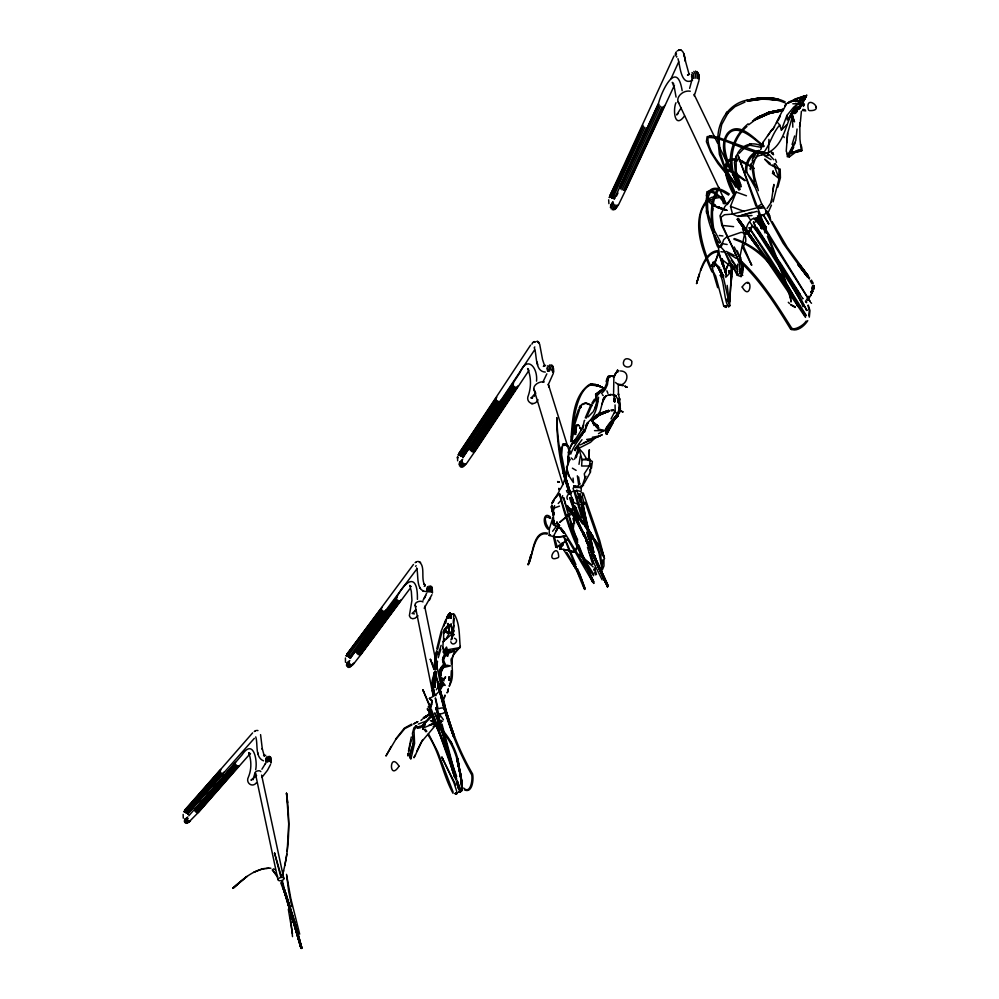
<?xml version="1.0" encoding="UTF-8"?>
<svg xmlns="http://www.w3.org/2000/svg" width="999" height="999" viewBox="0 0 999 999"><rect width="100%" height="100%" fill="white"/><g stroke="black" fill="none" stroke-linecap="round" stroke-linejoin="round"><path stroke-width="1.5" d="M812.637 286.363L812.362 289.061L812.637 285.614M745.167 180.382C717.07 157.78 725.361 175.637 734.939 194.555M551.785 506.068L551.748 507.08A8.379 2.972 76.4 0 0 552.06 509.577M554.582 505.631L553.009 511.838L554.07 524.487L552.996 523.526L552.597 518.531L549.35 528.808L549.163 535.427L555.806 537.175L566.171 536.151L555.806 537.175M592.582 562L592.657 564.048L592.682 562M768.93 139.373L768.556 152.51L761.762 154.857C769.867 146.279 771.777 133.878 779.72 125.025L777.971 122.914M551.56 506.106L551.573 507.192M444.33 654.72L442.869 647.29L443.169 641.845L444.355 638.661M580.344 455.956L578.983 464.335M697.627 78.546L697.314 74.313L695.566 71.041M719.105 254.033L726.198 272.427C722.115 264.735 719.005 256.069 718.468 247.377L722.489 243.681L727.147 244.505M797.677 304.695L797.714 306.318C786.65 277.547 764.597 248.651 734.24 238.536M787.299 153.958L787.886 154.945L790.234 153.659L793.568 147.14L790.234 153.659L787.299 153.958L787.262 156.706L789.335 156.905L798.9 149.775C802.946 154.058 802.297 146.716 800.511 144.281M813.898 286.351L813.573 289.373L813.898 285.502M451.061 618.081L450.174 612.724L448.251 614.735L447.365 618.381L448.201 616.395M417.407 599.363C417.932 575.037 407.604 576.947 396.615 597.352L356.556 651.56M573.051 530.569L573.738 524.837M592.644 564.048L592.669 563.161M692.744 78.347L692.569 75.712L691.433 74.313M433.891 672.477L434.115 687.15M435.252 674.063L435.252 687.399M574.812 431.493C574.475 434.702 574.825 419.867 579.657 426.261M448.563 616.458L448.539 617.969L450.449 617.382L450.174 612.724L449.075 616.97L450.449 617.382M574.775 432.967L574.812 431.343L574.775 434.503M608.666 199.812L608.915 203.671M183.142 814.41L183.279 818.181M576.136 457.742L576.198 454.807L574.587 459.165M643.543 126.423L611.65 197.69L614.51 198.826L613.174 198.227L615.222 192.795L644.842 127.397M435.939 680.394L436.263 671.478M608.141 586.051L607.242 586.638L607.629 585.564M613.623 393.943L614.685 401.998L614.772 398.201M718.918 140.659L718.968 138.524L720.067 151.773L723.776 163.749L729.195 174.713L739.06 190.235M723.114 200.324L723.526 197.352M574.525 523.751L572.927 518.419M607.892 393.356L606.917 390.859M607.991 585.864C607.717 587.112 606.418 586.813 608.116 586.213M717.757 138.599L719.392 154.42L725.062 169.53M292.507 936.612L290.472 916.72M449.125 677.809L448.976 679.507M434.802 672.514L434.74 687.125M570.729 441.57C572.739 422.39 571.878 396.753 589.398 384.478M571.84 441.583L572.564 429.707M269.143 761.363L268.007 756.455M431.568 591.346L430.369 585.901M566.858 469.68L566.483 476.273M607.941 586.213C606.893 586.563 608.241 585.664 607.105 586.388M434.178 673.289L432.13 680.769L432.13 688.274M576.723 456.543L577.672 449.85L577.447 453.721L578.883 448.289L590.521 442.32L594.742 438.274M589.06 457.579L589.335 449.725L588.399 460.514M345.417 658.004L345.492 662.3M431.905 683.84L431.943 682.804M698.813 78.871L698.651 74.875L697.127 71.566M719.08 189.073C710.489 201.636 711.837 218.282 714.347 232.567M718.468 247.377L720.366 246.466L724.437 251.011L737.25 275.225L741.083 276.586L742.532 273.002L742.819 265.397L740.296 258.541M813.348 286.501L813.236 287.787M449.113 679.882L449.113 677.235L449.488 679.482M453.521 630.606L454.12 618.531M727.185 285.402L729.57 305.145L731.493 269.88M809.277 110.602C827.472 111.401 804.083 92.295 808.478 109.927M449.225 679.345L449.113 677.235L449.001 679.782M595.204 570.629L595.179 567.37M619.58 410.152L619.83 404.358M815.883 106.518L815.846 107.343M457.654 456.618L457.53 458.216L457.554 456.98M440.959 675.162L441.133 671.428L443.394 667.544L450.424 665.883L446.815 665.172L444.305 666.021L440.497 671.852M187.874 813.136C190.06 815.409 183.379 810.439 183.966 811.675L184.64 811.925M461.313 791.345L462.025 783.179L457.392 757.941M451.835 662.911C450.299 655.544 457.392 651.286 460.414 646.378M606.905 432.979L606.468 434.328C603.846 426.86 611.55 421.428 615.571 416.221M797.764 305.557L797.726 306.318L797.702 305.569M788.785 118.906C792.244 113.449 798.563 105.744 804.357 104.645M270.367 761.588L269.28 756.268M553.121 514.997L553.558 508.254L551.723 505.819L553.009 511.838M797.052 129.008L795.766 140.597L787.886 154.945L789.335 156.905L789.135 154.008M462.087 789.16L461.888 783.054L456.968 758.441M792.507 116.109L787.649 133.229L786.225 151.161L787.649 154.345M462.15 789.135L461.288 777.609L457.367 758.241M712.599 210.801L712.762 208.541M457.567 457.18L457.654 460.814M434.016 669.268L434.478 663.386M350.312 657.105L350.399 658.304L349.275 656.368L346.166 655.631L348.189 656.256M692.145 78.596L691.558 76.124M549.45 371.203L549.15 367.32L547.789 365.646M718.968 138.611L721.703 124.563L728.084 112.862L726.947 114.348M619.417 400.462L619.567 398.251L619.917 405.956M434.965 669.342L435.751 660.826M451.336 670.754L450.836 680.307L449.338 686.425M443.568 641.458L443.718 630.456L446.516 626.96L445.891 629.757M614.685 401.998L614.897 399.15M699.15 79.196L699.038 74.888L697.689 72.54M729.657 301.985L732.055 266.633M444.543 631.206L444.73 628.983L447.165 633.204M575.074 439.697C568.331 446.216 568.081 454.707 567.882 463.086C566.346 472.14 565.384 481.655 559.902 489.785M548.189 371.066L547.14 367.12M574.55 520.754L574.737 518.581L572.989 515.359L570.666 512.937L569.105 513.174M408.229 753.383L408.029 755.756L408.379 753.421M801.398 111.289L800.436 121.653M435.502 668.918L435.939 664.647M552.484 371.778L552.459 368.019L550.998 364.735M614.56 398.738L614.285 401.798L614.198 398.788M442.632 668.418L441.009 672.739L440.559 677.622L443.643 685.614L442.657 685.214C439.847 678.296 437.649 670.067 443.856 664.098L442.569 659.889C442.807 653.696 449.937 653.009 454.345 651.086M598.551 397.215C597.365 406.843 595.192 416.895 587.012 423.164C584.752 434.94 574.388 442.744 570.741 454.108M408.254 753.396L408.029 755.756L408.341 753.371M436.438 669.068L437.5 661.176M449.075 679.395L449.113 677.235L448.951 679.645M454.033 653.546L460.177 646.453C459.128 635.526 460.015 624.238 454.395 614.41L450.986 613.935L451.735 614.048M577.447 453.721L577.872 449.263L576.46 448.676L578.858 446.091M730.881 284.727L731.718 275.999M740.584 260.264L740.833 257.58M787.649 133.229L786.725 142.795M729.482 306.031L729.282 302.672M428.708 591.932L428.583 588.336L427.46 586.613M726.673 166.071L726.885 164.91L726.548 170.255M447.589 627.584L447.902 624.612L447.39 627.297M675.973 102.747C672.901 109.066 674.313 129.982 684.527 115.946M430.119 592.232L430.157 588.935L428.996 586.088M434.89 663.523L435.901 653.346M435.139 663.548L436.101 655.931M717.894 136.351C718.781 119.655 730.107 103.259 747.19 100.087M434.503 663.436L434.802 660.739M439.185 673.276L439.597 669.68L441.708 666.745M572.664 428.671C574.1 414.41 578.558 390.572 589.672 385.389M553.421 372.053L553.533 368.544L552.285 365.272M434.777 663.348L436.688 651.073M435.264 663.411L437.15 651.211M444.243 655.631L448.501 653.97L445.542 655.806L443.993 658.079L443.718 660.439L445.217 664.447L444.305 666.021M572.24 439.897L575.112 423.189L579.582 409.578M287.15 851.36L288.773 823.925L286.501 793.169C289.997 820.366 289.822 848.538 282.442 875.099L283.616 870.778M427.597 591.695L426.835 587.887M267.695 762.125L267.62 758.678L266.546 756.867M435.177 660.851L435.502 658.304M577.484 542.407L577.497 539.31L573.701 532.305M440.547 684.927L441.108 680.731M812.986 287.113L812.624 289.186M435.639 660.863L436.7 653.633M440.709 685.014L441.271 680.843M799.787 122.702L799.949 139.148L801.21 149.95M607.767 585.714L607.754 586.538M776.535 162.3L775.424 159.291M440.934 685.064L441.508 680.918M547.577 371.079L547.065 368.606M707.392 199.663L707.841 212.974L707.429 210.552M750.274 169.63L750.998 164.198L757.342 156.344L761.95 154.733M463.361 457.043L461.763 456.256L464.16 451.898L497.49 400.699M434.777 660.676L435.626 655.631M460.789 777.447L461.9 785.401L461.476 790.796C463.399 779.957 458.653 768.905 456.58 758.341M571.465 437.087L574.587 420.754L578.633 409.153M408.466 751.123L411.301 736.975M434.89 660.639L435.239 658.079M435.726 660.776L436.838 653.508M451.873 639.385L453.808 630.881L449.625 632.567L445.729 632.092L446.166 630.731M456.905 779.045L456.381 779.282M607.342 586.401L607.729 585.701L607.642 586.75M712.087 204.008C710.064 218.394 711.95 233.329 717.569 246.728M255.669 769.705C257.767 760.289 253.284 737.949 242.07 754.844L222.864 777.147M448.801 632.704L449.925 624.537L448.089 633.029M461.888 789.647C459.403 760.501 454.545 743.156 436.988 725.561M607.567 585.876L607.617 586.463M266.633 761.825L265.909 758.029M441.146 685.052L441.745 680.918M561.013 549.363L561.313 547.727M631.83 363.261C631.568 368.981 622.377 367.819 623.413 362.35C624.512 355.095 633.304 360.627 631.805 362.325M767.007 208.566L771.253 202.285L771.703 199.138M462.849 456.83C460.739 454.333 457.442 454.62 461.763 456.393M573.826 487.45L579.707 487.462L582.554 484.902L584.927 477.947L584.303 473.763L589.41 465.996L590.272 460.102L589.21 458.104L590.222 460.889L590.272 460.102L586.663 459.003L582.017 459.577L578.883 448.289L583.266 453.271L586.663 459.003M435.277 658.241L436.014 653.508M440.671 684.665L440.984 682.504M441.608 682.879L441.308 684.989L442.008 680.744M461.85 789.797L461.051 777.759L457.192 758.366M253.084 779.682L254.733 773.788M771.253 202.285L773.888 184.428L772.814 191.521M805.306 97.215L805.169 98.152L806.742 95.005L805.306 97.215L806.38 96.091L801.448 98.002M432.292 592.719L431.531 586.376M441.058 680.594L440.472 684.814L441.146 680.481M436.088 658.291L436.451 655.881M440.884 684.652L441.221 682.492M286.875 854.133L284.79 865.484M567.882 463.086L568.456 456.63L569.78 459.827L566.895 467.207M564.16 549.225L559.715 549.225L560.202 546.316L563.249 544.592L561.85 546.578M441.108 684.702L441.446 682.554M441.283 684.79L441.933 680.856M764.223 146.029C754.757 139.735 739.073 119.768 727.309 133.491C719.43 144.967 725.324 160.302 730.881 171.516M723.788 142.058L724.013 140.634M553.608 372.227L552.996 366.421M620.391 409.128L618.693 413.461M737.674 264.186L737.25 275.225L740.159 273.052L739.997 268.506M750.536 167.033L750.998 164.198M435.851 655.893L436.625 651.385M601.96 571.228L601.685 572.902L602.022 571.228M795.828 111.863L795.654 112.962L797.152 110.951M427.072 591.583L426.748 589.148M692.032 79.533L689.635 88.362M692.494 78.921L692.806 77.522M441.608 682.654L441.958 680.606M620.267 407.692L619.38 413.062M714.285 266.671L715.234 261.126L718.081 255.394M752.247 160.951C752.609 156.843 754.844 152.148 759.415 151.586M350.761 657.667L350.399 658.191M270.979 762.799L270.329 756.668M436.101 655.669L436.513 653.358M447.552 626.086L448.027 623.438M698.988 80.457L694.817 94.181M266.096 761.613L265.771 759.14M534.29 396.353L534.84 393.831M739.697 258.079L744.73 233.179M584.215 483.266L590.421 472.177L591.058 463.986M410.676 758.828L409.89 756.018L413.461 742.969L412.437 733.316L413.911 727.884L415.909 725.898L417.42 728.308L420.579 727.672L431.368 716.882L430.619 709.115L432.155 701.922L431.481 699.899L429.383 698.351C435.352 695.878 440.434 691.42 442.657 685.214L442.482 684.327L439.822 689.135M453.309 628.209L453.846 625.386M448.314 688.561L447.465 692.607M762.374 146.254L763.161 142.12L772.19 129.258M432.492 592.769L432.155 587.362M794.655 135.964L792.082 144.518M408.778 751.186L411.276 740.184M799.5 126.91L800.274 122.914M606.131 381.78L606.967 378.271L608.428 376.498L607.429 384.665L605.194 389.61L601.66 393.531M736.113 159.952L736.238 171.391L741.358 186.688M618.806 412.712L619.492 402.135M432.142 591.957L432.105 588.623M187.862 813.498L187.862 814.11M261.613 775.087L283.891 878.995A3.097 1.573 -13.6 0 1 278.808 880.594L277.922 879.607L255.195 772.539A2.972 1.648 -12.9 0 1 257.243 771.016A2.972 1.648 -12.9 0 1 260.077 770.991L260.851 771.628M350.274 657.554L348.102 656.48L349.063 654.632L381.743 609.69M436.738 649.05L441.096 631.518L445.754 619.717M585.664 426.136L587.774 423.301L584.477 432.155L584.303 429.782M712.449 201.948L715.147 193.169L718.943 187.425M437.699 649.163L442.008 631.78M431.481 699.899L432.092 701.261L429.483 708.878L430.619 713.011M813.273 289.335L813.573 287.812A5.245 3.472 -74.3 0 0 813.611 285.789M414.972 611.875L415.534 609.652M547.952 370.417L547.764 371.241M596.715 405.382L596.878 395.729L604.657 388.274L604.108 387.687L595.654 394.243L596.715 405.382L597.589 401.423M271.116 762.736L270.866 757.542M552.984 372.24L552.971 367.869M443.968 699.2L444.443 697.127M812.387 289.111L812.699 285.851M808.715 315.684L809.265 310.726L807.979 305.369M185.427 818.98L187.45 818.044M582.729 428.996L583.691 424.987M439.872 677.484L441.009 672.739M277.922 879.607L278.821 878.321A3.097 1.573 -13.3 0 1 282.13 877.409A3.097 1.573 -13.3 0 1 284.003 878.571M726.822 276.273L731.343 271.403L732.367 267.307M707.667 198.214L710.701 191.458M434.503 673.413L432.979 681.031L432.967 688.099M715.421 262.213L718.443 251.673M222.265 773.388L187.849 813.498L185.839 812.599L220.267 771.89M460.239 462.1L462.062 461.376M438.249 657.742L440.796 649.238M813.473 289.323L813.86 286.151M443.369 656.818L442.682 659.427L443.593 664.21L445.217 664.447M444.255 697.352L444.792 695.316M773.126 201.86L779.058 178.609L778.933 169.156L775.199 163.424M427.272 591.633L427.597 590.234M417.557 726.96L415.909 725.898L417.557 726.96L415.934 727.047L413.998 730.556L414.585 743.418L410.939 758.853M614.36 419.592L606.855 433.941L606.231 433.266L609.24 427.497M446.878 628.521L448.076 624.1M547.327 533.079C532.18 530.057 533.041 557.217 528.146 564.697C532.867 557.542 533.379 530.694 547.165 534.09M802.697 103.297L803.508 100.362L805.194 98.614L802.746 102.435M813.223 289.248L813.511 285.352M530.869 554.832L528.146 564.697L531.056 554.832M777.846 187.088L780.419 177.772L780.194 168.993M809.315 317.158L809.977 310.639L808.303 305.207M620.479 408.628L619.355 412.712L614.023 419.83L618.281 415.272L613.935 420.554M726.847 165.097C727.796 159.216 732.617 159.428 737.737 160.864M266.233 761.563L266.458 760.064M553.371 373.289L548.101 385.002M699.238 274.063L696.553 283.516L700.674 270.13M803.346 102.772L797.901 103.746C784.989 118.506 787.075 142.17 768.556 152.51L762.075 153.584M282.43 875.087L283.004 873.101M562.624 495.666L561.401 499.937L558.204 503.508M270.579 762.524L270.754 761.887M444.493 697.339L445.079 695.304M438.199 654.033L441.146 645.379M435.227 670.841L434.74 672.04M614.547 198.589L646.428 127.984M602.06 404.208L603.721 398.064L605.119 396.566L603.583 398.364L600.124 411.313L596.99 415.809M610.526 205.607L612.961 201.523M696.565 283.516L699.437 274.126M187.837 813.561L185.839 812.599M760.676 149.775L763.099 142.283M610.414 196.741L642.894 125.337M812.337 289.847L812.849 285.477M594.005 425.549L592.544 421.828L593.781 418.094L596.715 414.835L592.507 419.155M812.649 289.922L813.261 286.114M717.669 287.675L712.474 270.117L712.861 262.45L715.296 262.425M753.783 157.83L755.544 154.246M736.438 158.754L736.837 157.592M721.44 246.191L723.676 239.698L727.372 236.263M736.8 154.808L734.44 162.375L735.401 173.514M443.718 626.286L447.564 616.146L446.778 618.056M455.269 793.306L456.955 792.544M462.862 456.768L498.838 401.348M754.807 160.215L753.096 165.06L750.311 168.444M426.66 593.131L424.175 598.463L425.724 595.566M791.732 150.125L793.169 146.129M534.802 346.928L534.34 347.565M561.138 446.903L560.402 453.109L561.975 464.398M457.13 792.731L455.282 793.818M460.527 455.407L458.366 454.745L460.527 455.407L496.391 399.7M614.46 376.973L611.55 375.861L608.853 377.397L604.657 388.274L595.654 394.243L595.891 398.838M459.315 454.845L495.841 398.601M585.277 417.819L590.659 405.444M586.301 418.131L591.583 406.006M546.828 373.863L542.894 382.068M431.93 594.692L424.175 608.266M779.72 125.025L781.393 130.107L786.937 115.434L793.681 107.193L797.901 103.746L801.785 104.995L799.999 108.317L794.767 111.488M442.732 704.657L443.743 701.985M728.259 264.56L724.937 272.365M700.474 270.067C703.446 261.8 708.291 251.061 718.456 250.587M575.299 450.661L574.712 449.625L581.98 439.697M445.729 619.48L445.854 623.051M449.263 685.789C456.006 675.611 449.013 663.224 454.095 652.834M441.408 720.766L441.021 721.603M450.899 639.959L452.197 636.625M455.956 793.843L456.943 793.481A1.436 0.912 -78.4 0 0 457.38 792.781L457.217 793.019A1.648 1.024 -79.3 0 1 456.855 793.593L455.819 794.018M552.996 523.526L554.108 520.679M802.434 103.072L803.508 100.362M350.287 657.504L383.903 611.251M462.874 456.343L462.987 457.804L462.824 456.218L460.064 455.207M594.954 407.53L596.903 402.659M751.972 215.534L737.699 216.396L732.542 214.086L730.519 206.331L736.188 192.045L746.453 195.779M568.144 452.609C571.99 441.021 582.467 432.992 584.253 420.754L584.727 420.317M265.334 763.873L265.672 763.049M607.355 586.188L607.654 585.626L607.042 586.226M617.382 416.695L618.219 414.597L617.669 416.034L618.044 415.209M729.22 306.368L729.707 305.182M700.873 270.217C704.008 262.425 708.666 252.21 718.368 251.736M811.325 292.744L812.087 290.909M724.974 271.89L728.546 263.336M812.711 291.109L810.963 294.905M811.088 292.582L811.85 290.771M270.529 764.497L267.457 770.316L262.038 777.247M609.777 196.029L673.988 55.994M736.213 155.969L735.614 157.355M811.75 290.672L811.001 292.432L811.825 290.622M812.15 292.982L812.899 290.984M752.409 225.836L749.625 231.668M744.892 180.719C719.742 163.274 726.036 171.079 734.465 191.021M676.573 57.118L676.885 56.406M424.812 724.063L422.714 729.133L424.95 724.125M422.739 739.622L414.073 757.741M461.663 790.846L462.225 785.501L460.152 771.228M451.698 633.141L452.822 630.581L451.411 633.029M771.453 205.12L768.481 211.9L759.54 217.07L752.16 218.968C748.638 221.953 745.479 226.873 746.802 231.618L744.38 234.028C746.353 237.937 746.578 242.657 743.418 246.054M811.288 292.357L812.037 290.647M562.337 446.853L561.625 454.845L565.047 473.051M811.887 292.595L812.662 290.859M811.588 292.445L812.349 290.734M555.744 531.081L559.54 525.549L558.304 524.113L559.265 525.499L553.421 536.276L557.255 537.125M671.091 78.596L678.721 61.776M614.26 376.511L617.494 370.179L618.943 370.916M778.071 120.704L780.394 115.547L772.264 130.257L774.587 126.773M570.254 450.924L568.394 456.306L569.78 459.827L568.743 459.178M574.15 443.568L583.816 430.094M799.462 99.326L806.38 96.091L805.569 97.615L797.502 101.399L798.388 102.123M597.09 403.783L593.081 411.963M551.935 503.583L553.858 501.073M803.408 106.418L804.382 104.296L802.859 102.497M619.942 187.8L658.378 104.133M628.209 170.991L630.744 165.447M635.189 155.757L637.087 151.598M640.272 144.668L644.08 136.364M620.654 188.886L659.053 105.22M621.977 189.835L660.376 106.206M623.538 190.372L662 106.818M620.029 186.85L658.528 103.234C662.3 89.186 677.147 59.678 682.155 90.684M621.54 184.877L632.005 162.225M633.316 159.39L637.886 149.475M639.198 146.653L643.119 138.149M644.43 135.327L649 125.412M652.272 118.332L654.894 112.662M656.193 109.84L658.816 104.171M624.937 190.372L663.486 106.893M634.989 143.369L615.446 184.815M638.199 136.438L642.057 128.109M625.874 188.861L664.572 105.507M591.396 420.129L598.139 428.846L604.095 430.557L598.488 433.666M622.502 183.292L625.661 176.498M446.653 618.081L447.564 616.133L446.603 618.006M438.798 688.299L442.195 681.905M616.545 195.991L617.956 193.007M416.933 750.961L420.754 743.169M438.648 688.124L442.12 681.78M437.962 688.311L441.645 681.817M265.522 763.436L261.913 769.242M614.947 204.695L612.275 209.802M457.342 792.731L456.918 793.306A1.748 1.074 -79.6 0 1 456.543 793.706L455.631 794.08M438.436 688.036L441.995 681.693M783.241 109.166L776.41 122.615M438.037 688.136L439.036 686.088M415.509 754.794L413.886 757.329M613.636 203.721L611.038 208.766M438.199 688.036L441.72 681.718M616.495 205.22L613.798 210.04M675.449 55.794L675.861 54.97M347.177 655.519L381.293 608.628M609.902 195.592L614.885 185.914M606.468 434.328L607.08 433.129M439.697 686.625L442.107 682.142L439.785 686.463M612.911 202.56L610.289 207.293M439.535 686.713L440.646 684.527M674.475 85.165L625.786 189.81L618.668 204.508L616.021 208.042M617.857 205.145L615.197 209.415M613.948 376.598L616.058 372.515L613.561 377.26M439.323 686.7L441.845 682.18M805.132 98.501L806.38 96.091M558.716 557.03C558.079 539.835 543.893 564.023 558.266 557.592M799.799 123.776L800.187 123.039M611.038 418.856L614.922 411.426M719.879 247.477L721.041 245.279M681.268 107.705L676.66 114.935L678.096 113.561M556.406 530.481L559.115 525.399M439.123 686.6L441.72 682.092M567.37 514.86L566.096 517.232L566.52 516.645L559.915 522.177L566.52 516.645M429.22 600.436L430.544 597.976M453.221 623.226L453.459 619.467M580.207 408.104L580.993 406.63M585.963 426.685L587.774 423.301M456.531 792.419L455.407 793.119M580.344 407.979L581.131 406.506M391.146 746.553L385.951 756.031L395.841 739.335M603.384 400.449L606.243 395.704M453.808 630.881L452.335 633.578L443.169 641.845M579.732 408.067L580.544 406.581M457.18 792.644L456.805 793.094A1.723 1.149 -62.8 0 1 456.456 793.243L455.232 793.556M438.986 686.438L441.645 681.955M617.669 414.935L618.219 413.948M580.357 407.792L581.168 406.318M676.023 54.658L676.523 53.983M579.532 407.904L580.369 406.418M795.878 101.886L797.714 98.564L804.869 95.842L795.279 98.976L787.399 103.172L795.304 100.162M790.821 114.71L792.731 111.289L797.739 106.793L801.785 104.995M184.965 811.65L219.842 770.841M458.803 453.883L530.569 345.13M580.244 407.604L581.081 406.118M791.42 149.75L795.179 143.082M579.42 407.717L580.282 406.218M611.326 425L614.535 419.368M580.044 407.442L580.894 405.956M440.646 721.827L429.133 725.012L433.603 723.825M579.445 407.53L580.307 406.031M675.099 54.271L675.661 53.309M579.795 407.38L580.669 405.881M579.582 407.405L580.444 405.906M440.871 721.852L436.588 723.026M758.253 153.621L759.665 151.224L755.856 157.642M421.328 742.032L437.187 723.401M613.249 422.477L606.855 433.941C605.894 421.328 624.625 414.21 618.244 399.825L618.306 402.984C618.668 394.892 610.564 392.42 604.994 396.765M811.238 294.792L807.329 300.637M463.611 456.58L500.087 401.473M423.039 600.274L424.525 597.802M581.868 435.164L584.927 430.119M591.883 403.246L594.467 399.15M592.782 403.858L595.329 399.825M808.953 296.204L806.43 299.8M346.678 654.732L413.461 564.447M611.488 204.258L612.599 202.947M436.338 689.809L438.324 686.6L441.108 684.377M807.766 320.642C804.482 325.924 796.765 332.655 790.384 328.796C776.373 305.769 761.525 282.717 742.145 263.674M792.731 111.289L787.262 120.067L786.937 115.434M802.572 102.622L804.782 99.076M566.008 549.837L574.775 551.935L577.784 544.655L576.56 549.2L573.064 551.71L569.33 550.849M601.935 568.531L602.772 559.827M440.409 683.878L441.858 681.668M599.712 391.396L596.878 395.729L595.654 394.243M458.878 453.396L496.79 397.29M469.767 449.475L512.724 384.278M470.367 450.574L513.299 385.377M471.491 451.548L514.41 386.401M675.624 52.922L676.311 51.873M469.842 448.539L519.88 372.764C527.36 354.558 537.999 367.919 536.525 381.156M470.579 448.039L513.648 382.967M472.827 452.135L515.784 387.063M474.013 452.185L517.032 387.187M573.351 508.316L571.778 510.689L566.87 507.642L569.03 511.251M474.825 450.749L489.485 428.683M491.208 426.098L495.529 419.605M497.252 417.008L501.56 410.527M503.284 407.929L517.957 385.864M574.512 450.137L577.422 445.779M486.713 421.603L474.15 440.247M488.386 419.081L501.023 400.149M350.999 657.28L385.04 611.351M446.203 638.748L449.625 632.567L451.136 632.891L445.729 632.092M461.663 790.883L458.229 792.269L460.564 791.945M443.718 679.607L445.529 676.997L443.593 679.695L444.555 678.358M184.49 810.826L252.61 732.891M559.203 491.421L552.122 502.759L554.145 499.188L558.379 494.867M728.621 307.068L729.682 305.519L729.557 306.206C724.462 308.117 724.25 278.434 719.979 275.287M737.487 153.671C742.157 144.63 752.996 141.109 761.975 146.291M611.625 204.108L612.986 203.634L610.689 205.419L613.074 203.634M767.544 136.039L772.077 129.495M395.616 739.148L404.37 728.146L411.713 724.125M470.054 446.078L472.515 442.569M618.556 413.961L608.216 426.673M463.598 463.199L460.527 467.033M534.59 349.912L463.686 456.093M462.487 462.212L459.54 466.034M801.86 100.262L797.502 101.399L800.299 102.185L802.584 99.238L805.818 97.203L803.258 98.014M584.927 477.947L586.076 476.348M346.79 654.208L382.23 607.305M464.91 463.773L461.838 467.32M535.164 393.818L535.776 392.969L531.218 397.877L532.629 397.702L531.056 397.889L532.504 397.739M445.529 676.997L443.444 679.62L444.468 678.358M459.577 453.346L460.177 452.522M461.875 461.051L458.966 464.66M395.891 739.347L404.77 728.646L411.925 724.949M382.692 610.651L349.288 657.18L348.102 656.48M356.431 652.472L396.441 598.226M356.93 653.533L396.915 599.288M357.917 654.47L397.889 600.262M359.116 655.019L399.113 600.874M357.255 651.048L397.365 596.903M360.227 655.044L400.262 600.973M361.039 653.621L386.588 619.28M388.411 616.82L401.173 599.65M185.527 812.187L187.837 813.049L187.862 813.86M385.976 610.027L358.054 647.027M528.921 370.467L474.75 451.673L466.795 463.174L463.986 465.721M806.168 321.041C803.508 325.736 794.655 330.057 792.207 328.484M466.083 463.761L463.099 466.845M707.267 191.696C704.432 197.665 709.927 204.458 715.471 206.543M720.366 246.466L722.489 243.681M464.985 452.909L466.783 450.561M461.938 460.052L459.303 463.199M552.622 531.281L556.268 526.523L559.54 525.549L556.268 523.588L555.044 523.851M460.302 461.975L461.563 461.575L459.478 463.061L462.649 459.465M739.235 153.334L744.817 147.527M443.631 679.395L444.555 678.209L443.556 679.382M429.995 706.493L431.705 704.283M602.934 389.073L604.108 387.687M188.486 813.223L223.314 773.426M409.665 589.01L360.926 654.532L353.496 664.11L350.849 665.971M449.987 615.821L449.075 616.97L450.324 617.32L448.813 617.707M727.26 204.608L736.188 192.045L724.899 206.531L719.992 215.747L721.765 225.212L734.19 250.786L722.427 225.424L720.966 217.245L724.55 214.735L732.542 214.086L763.049 206.256M575.961 448.264L579.07 444.305M442.569 659.889L443.993 658.079M184.553 810.251L220.692 769.455M351.099 656.755L416.995 568.781M187.662 818.755L186.551 818.443L184.553 819.904M350.537 664.198L347.714 667.245M349.563 663.249L346.828 666.345M707.205 191.771C714.385 187.412 720.903 199.388 725.574 202.934M347.452 654.095L348.014 653.396M351.723 664.722L348.901 667.519M349.051 662.15L346.353 665.072M354.058 651.972L355.582 650.137M443.469 679.407L444.455 678.209M789.297 117.894L794.567 111.626M349.338 651.81L351.111 649.725M352.809 664.697L350.087 667.082M443.244 652.047L446.478 647.052L447.415 649.787L459.727 647.614L446.69 652.747L443.244 652.047L448.351 650.424L444.343 650.761L442.869 647.29M727.959 113.037L735.002 106.643L744.992 102.06M349.151 661.163L346.703 663.761M221.154 772.826L186.938 813.236M194.518 810.251L235.327 763.286M194.98 811.3L235.764 764.347M195.891 812.212L236.676 765.296M197.015 812.711L237.799 765.871M583.691 484.84L580.993 487.812M235.477 762.399L188.848 815.758M195.255 808.778L220.816 779.482M198.027 812.686L238.836 765.908M199.338 805.244L201.386 802.896M205.482 798.226L208.541 794.717M211.613 791.208L215.709 786.525M200.799 808.878L229.433 776.198M231.481 773.863L235.577 769.205M446.878 692.782L448.114 691.37L447.602 689.797M200.412 793.681L196.341 798.189M203.459 790.221L206.506 786.775M210.564 782.167L213.611 778.708M216.658 775.261L220.717 770.654M224.151 772.052L193.893 805.968M754.919 222.352L761.613 214.76M416.146 609.74L412.063 613.448L414.435 613.898M415.534 566.333L416.208 565.696M562.4 445.529L564.597 444.068L566.545 444.692M562.637 445.704L564.81 444.592L567.182 445.854M188.549 812.649L254.333 738.336M715.022 274.825L712.474 270.117L712.187 264.473L715.234 261.126M586.213 424.75L588.024 422.764M460.064 792.107L458.229 792.257L461.213 791.258M349.837 660.589L346.865 663.661L349.001 662.262M537.999 399.737C534.602 407.267 524.937 402.422 528.421 395.317C531.168 387.05 531.381 377.197 527.609 368.544L528.546 369.443M531.88 344.106L532.492 343.444M187.437 819.742L184.615 822.339M188.336 820.654L185.414 823.151M185.702 809.44L191.234 803.708M352.347 664.422L353.596 663.136M588.199 416.883L592.345 412.55M581.281 404.707L585.601 402.709L592.332 405.532L585.601 403.284L582.492 404.682M186.963 818.656L184.191 821.128M592.732 420.167L600.149 414.285L608.491 411.126M440.759 721.927L439.922 722.24M189.435 821.128L186.513 823.376M602.459 569.617L603.958 565.996L603.933 559.74M433.179 726.735L435.114 724.774M256.618 775.536L250.924 780.107L251.785 779.894M781.393 130.107L786.6 124.912M452.035 636.525L454.195 634.39L452.097 635.689M791.87 114.186L794.355 111.776M187.05 817.669L184.728 819.817L187.675 817.057M746.977 126.486C728.808 141.87 728.171 168.856 739.385 188.599M706.83 200.175C690.484 220.991 702.222 250.699 711.975 271.865M249.912 753.97L198.664 812.137L188.786 822.127A2.21 0.949 -75.8 0 1 188.424 821.965L188.349 821.865M771.091 159.615L764.56 155.844L768.144 155.532L769.168 154.52L773.788 159.703M190.434 821.053L187.612 822.939M350.399 658.054L350.324 657.242C351.124 657.617 347.115 655.107 346.066 655.794L346.84 655.831M689.16 73.839L687.774 74.975M532.38 342.919L533.141 342.195M579.982 483.903L577.397 486.326L573.613 485.864M417.994 615.796L415.097 618.194L412.687 618.756L410.564 617.894L409.365 615.734L411.938 600.324L411.351 591.483L409.752 585.414L411.001 586.563M420.941 720.466L422.252 719.255M593.668 418.431L599.899 413.811L608.403 410.664M593.856 418.643L599.999 414.061L608.416 410.901M611.713 197.402L609.365 197.04L613.074 197.377L614.522 198.426M264.523 868.443C251.973 870.953 242.008 879.882 232.917 888.336L236.563 885.002M236.551 885.002L232.917 888.336L246.953 876.423L236.563 885.002L239.723 882.229M800.549 150.999L789.447 153.109L793.281 151.96M748.114 123.839C734.527 135.04 726.735 154.208 732.105 171.466M794.692 113.674L797.14 111.501M768.993 151.985L767.195 153.559L768.144 155.532M711.013 191.134C716.745 186.763 723.476 192.058 728.571 195.092M562.587 444.93L564.223 444.093L566.396 444.855M563.186 445.442L565.397 444.58L567.932 446.428M569.418 526.723L574.575 522.24M594.168 418.681L600.449 414.31L608.828 411.288L598.613 415.397L592.882 420.167L600.399 414.423L608.603 411.301M455.956 793.268L456.718 792.469L455.906 793.606M594.018 418.469L595.479 417.232M562.237 544.043L567.569 539.497L561.151 544.393M533.478 342.282L534.34 341.546M562.574 444.692L562.961 444.368A6.206 3.821 87 0 1 564.323 443.843L567.482 445.217M563.386 445.379L566.346 445.229M748.626 124.8L754.632 120.267M562.549 542.707L557.017 547.265L555.744 546.89L553.396 536.426M449.35 633.391L450.124 632.754L449.3 633.391M562.699 444.518L565.034 443.731L567.332 445.192M431.718 715.247C427.747 717.257 421.191 731.268 416.421 726.173M797.627 151.161L799.987 150.412M594.942 416.933L601.773 412.674L608.453 410.489M534.89 342.357L535.776 341.658M562.912 444.455L564.223 443.731L565.958 444.28M415.109 562.724L415.784 562.2M563.498 444.955L565.521 444.343L567.507 445.654M423.389 718.593L428.221 715.184M563.161 444.53L565.434 443.856L567.582 445.492M423.763 718.281L428.534 714.997M692.557 80.22C680.669 86.563 680.144 65.172 677.959 58.679M256.406 782.804C252.123 788.248 245.329 782.592 248.414 777.085C251.648 769.405 251.548 760.626 248.763 752.821L249.7 753.658L248.851 753.196M250.524 753.471L250.162 753.77M417.557 727.097L416.408 726.71M423.663 718.094L430.094 713.935M424.787 716.832L423.201 717.956L426.386 715.846M425.075 717.469L430.057 714.21L428.346 715.234M416.133 562.125L416.908 561.6M752.547 120.941L766.508 113.624L783.228 110.09L786.463 103.821L790.284 101.286M745.491 147.003L749.937 145.23M559.715 549.225L560.489 548.726M614.31 412.949L615.047 412.475M425.075 716.845L426.723 715.771M448.563 614.647L450.099 613.661L451.061 618.044M424.925 716.795L429.92 713.798L428.159 714.735M707.916 199.313L711.912 197.29L716.67 196.491M756.455 153.346L758.716 152.235M449.363 633.229L450.124 632.742M597.027 416.084L608.878 411.113M758.328 206.156L761.725 204.008L755.419 187.924L746.678 172.427L757.354 187.662M754.183 119.306L768.543 112.35L782.841 109.403M455.831 793.119L456.456 792.419L455.681 793.069M754.944 120.055L769.093 113.374L783.004 110.627M426.373 715.996L429.757 713.985M545.629 365.297L543.331 366.383L544.692 366.034L542.557 359.59L539.66 344.143L537.012 341.258M611.188 197.24L614.397 198.127M448.251 614.735L450.099 613.661M756.43 118.406L768.456 113.137L782.417 109.99M756.355 118.119L768.418 112.525L782.629 109.465M756.792 118.906L768.606 113.411L782.454 110.327M608.853 377.397L611.55 375.861L613.873 376.873L613.611 392.495M756.98 118.981L768.793 113.561L782.604 110.577M799.575 306.256L800.386 305.794M756.518 117.845L768.731 112.338L783.041 109.515M549.163 535.427L550.474 534.69M428.384 714.76L430.02 713.848M254.283 731.518L254.97 731.131M429.795 714.098L431.381 713.224M417.295 727.697L420.217 726.086M598.526 414.81L608.878 410.876M677.297 50.874C683.666 46.965 684.802 57.093 685.376 61.051L685.077 59.74L688.848 73.402M442.707 721.091L441.321 721.59L440.821 720.192M580.219 444.867L599.737 435.864L592.27 437.312M758.691 117.108L770.991 111.975L782.479 109.678M429.77 713.885L431.368 713.061M759.352 117.645L771.54 112.775L782.804 110.689M609.115 395.267L611.001 394.43L609.939 394.842M759.015 116.646L771.565 111.726L783.179 109.765M759.34 117.158L771.74 112.338L783.166 110.414M253.646 872.352L255.145 871.603M801.348 97.565L804.869 95.842M598.376 436.625L602.26 434.74L595.329 437.799M458.004 648.788L459.852 647.901L460.177 646.453M255.232 730.918L256.006 730.544M553.558 508.254L559.502 506.131M797.514 150.399L793.668 152.185L798.326 150.599M799.999 108.317L798.663 108.928M750.249 230.045L746.802 231.618L742.507 228.696L744.38 234.028L748.601 234.216M600.149 413.623L608.803 410.651M255.195 871.715L262.075 869.13L268.943 868.094M563.424 444.642L566.321 445.054M445.741 652.035L449.425 650.399L450.899 652.459M351.91 664.772L351.261 664.81M758.278 151.935C750.624 155.132 745.803 163.898 746.902 172.078M787.886 103.209L797.714 98.564L795.279 98.976M801.148 150.137L796.815 151.948L801.598 150.961L800.836 151.149M583.453 442.882L590.709 439.897M423.776 727.709L430.494 725.049M418.256 724.113L425.936 721.203M185.489 818.855L187.725 818.793L185.627 818.755L184.827 819.742L186.576 818.506M799.163 307.392L800.074 307.055M727.272 237.1L741.133 232.33L743.531 232.904M424.225 586.388L424.9 586.151M715.584 275.687L723.726 306.056L727.971 305.669M439.797 721.99L440.759 721.678M794.355 101.036L796.915 100.212M429.483 725.311L435.164 723.488M447.415 649.787L444.343 650.761L444.967 651.835M802.097 150.412L800.948 150.412M759.078 150.374C750.174 153.134 744.417 163.124 745.679 172.24M687.487 75.062L689.073 74.575M610.064 197.19L609.178 197.465L611.563 197.115M741.995 215.147L752.035 212.225M757.13 211.313L737.699 216.396M265.746 755.306L263.586 755.556L264.685 755.943M608.566 410.427L598.114 414.485L608.691 410.489M747.04 101.124L749.65 100.487M747.015 100.225L758.366 98.239M571.478 508.978L576.535 507.754M593.706 583.204L594.055 583.291M789.972 153.047L792.682 152.41L789.447 153.109M747.627 101.236L758.778 99.388A129.858 101.798 81 0 1 768.069 99.151L777.834 100.3M455.432 794.005L456.481 793.443A1.636 0.999 -77.9 0 0 456.818 792.881M545.304 372.078C534.615 371.541 537.15 355.095 534.353 348.014M608.428 376.498L611.55 375.861L607.817 376.461M749.55 99.838L758.216 98.476A129.208 102.085 77.6 0 1 767.669 98.177M749.55 100.175L758.216 99.138A130.807 102.86 79.1 0 1 767.569 98.714M749.837 100.699L761.413 99.138L774.138 99.488M416.321 726.698L417.033 726.56L416.308 726.585M425.761 591.533C415.472 590.559 418.868 574.85 416.583 567.882M750.062 99.525L761.85 98.039L774.812 98.551M436.039 695.516L435.427 695.566M752.309 99.625L755.182 99.163A129.795 102.248 76.9 0 1 764.372 98.451M752.771 100.237C763.373 98.651 774.762 98.139 784.715 102.785M586.663 439.448L592.382 438.598M753.021 99.226L755.918 98.801M611.126 410.864L613.586 410.564M753.109 99.538L755.993 99.126M753.096 99.875L755.956 99.463M590.421 385.077L595.279 384.965L602.147 387.35M590.634 385.077L598.426 385.789M584.053 502.272L584.215 504.283L580.444 504.782L571.428 502.122M590.234 384.94L595.179 384.865L600.174 386.438M590.809 384.977L595.554 384.927L602.147 387.35L595.516 384.415L590.621 384.203M590.134 384.74L598.351 385.651M442.719 667.632L443.394 667.544M758.366 208.516L764.46 207.829L766.845 212.45M590.909 384.777L598.638 385.714M755.544 98.489C765.459 97.378 776.111 97.065 785.177 101.873M611.038 409.99L613.561 409.777M458.941 792.269L458.241 792.257L459.552 792.195M590.134 384.503L595.154 384.578L602.147 387.337L600.162 386.388M265.709 868.418L268.956 868.231M531.505 403.783L532.954 403.646M590.909 384.54L598.663 385.626L590.809 384.328M459.14 454.995L458.166 455.094L460.414 455.144M590.234 384.303L598.426 385.502M590.421 384.19L598.501 385.464M758.915 98.489L768.331 98.252L778.258 99.55M758.915 99.151L774.7 99.475M444.518 653.821L446.99 653.658L446.69 652.747M760.526 152.722L717.619 137.213L711.201 135.802L707.105 136.688L706.393 141.646L710.751 152.273L717.956 163.574L731.755 180.644M751.061 143.931L749.637 143.981M594.53 430.644L604.095 430.557M749.65 145.242L761.65 147.415M792.806 103.784L797.901 103.746M718.518 197.727C687.537 201.386 702.584 248.177 710.639 266.471M764.372 98.414L774.113 98.864M589.41 465.996L581.63 466.021L582.017 459.577L590.272 460.102L592.395 461.563L591.383 468.356L590.983 464.11M673.651 83.604L672.265 82.368L674.437 88.049L676.061 97.09M767.569 98.739L777.447 99.85M767.669 98.077L777.659 99.251M709.964 135.752L711.201 135.802M620.479 370.954C633.279 371.316 624.5 391.608 615.471 382.43M767.844 97.877L777.871 99.101M760.314 151.798L765.896 152.884L761.775 151.848L763.711 152.248M410.714 586.475L409.915 585.938M760.276 151.723L761.937 151.823M718.468 196.478L722.302 196.84M563.274 535.951L566.171 536.151M612.911 394.543L616.246 395.841L614.71 395.317M461.526 455.482L463.286 457.092M802.522 110.489L805.793 110.914M733.603 226.648L722.427 225.424M269.93 868.143L270.879 868.243M720.916 251.711L723.413 251.998M725.461 307.405L723.726 306.056M256.743 730.419L257.954 730.569M564.26 549.974L567.494 550.362M720.354 197.839L724.038 198.389M573.064 551.71L574.775 551.935M570.741 515.022L568.656 514.335M719.23 235.489L722.901 235.964M566.483 549.787L572.664 551.823M802.871 109.39L805.219 109.803M417.957 561.338C426.148 564.71 420.529 578.134 424.637 584.865L424.313 583.916L424.925 585.701L424.55 584.715M566.208 549.912L567.095 550.062M778.196 99.875L768.343 98.589A127.285 100.175 80.7 0 0 758.978 98.851M596.178 426.86L598.826 427.447M738.049 159.615C715.634 153.409 728.321 186.463 733.853 194.768M558.441 481.793L557.654 481.605L559.203 482.055L557.654 481.605L559.178 482.03M573.813 486.063L579.707 487.462M619.48 384.89L623.001 385.739M717.182 207.18L726.735 210.265L717.419 206.706M263.499 760.813C254.757 757.254 258.117 744.08 255.756 736.862M795.216 306.818L790.858 304.608M717.245 207.018L726.735 210.265L717.532 206.668L721.565 208.429M185.901 812.249L184.066 811.538L185.826 812.137M723.988 209.44L726.735 210.265L717.469 206.955M186.651 818.443L187.725 818.793M619.68 384.265L623.114 385.377M454.445 638.211C460.177 640.222 452.697 647.627 450.774 641.77M692.032 72.527L693.518 73.976L694.118 78.247M726.198 251.373L734.277 255.407M620.866 411.151L623.176 412L620.966 410.901M733.928 239.261C748.738 244.168 761.525 253.958 771.465 265.846M795.104 307.442L790.684 304.795M760.314 153.122C743.456 150.674 721.802 136.588 708.004 137.575C706.805 152.647 725.736 170.255 735.002 183.192M730.519 206.331L744.13 211.401M273.339 868.843L274.076 869.13M422.927 591.146L423.551 591.396M740.122 160.277L742.407 161.214M717.319 206.843L721.503 208.554M548.863 517.332L549.775 517.832L546.103 516.808L545.179 519.018L546.191 523.788L548.801 528.921M624.899 386.326L627.035 387.212L624.962 386.201M742.145 162.313L749.612 165.884M625.037 386.363L627.047 387.225M595.104 424.575L598.039 425.861L591.483 420.616M762.374 153.933L764.597 154.92L762.549 153.796M613.199 198.364L611.663 197.74M764.597 154.92L762.424 153.771M555.744 546.89L556.793 547.39M742.594 161.289L750.873 166.059M778.933 169.156L769.18 164.098L764.685 159.141L770.217 163.361M612.837 197.377L614.235 198.064M430.394 720.616L433.316 722.377M728.421 253.521L736.201 258.391M558.616 545.516L560.202 546.316M713.873 205.719L715.421 206.518M550.299 516.908C543.643 510.988 541.908 523.588 548.114 529.358M600.324 386.338L602.16 387.337M790.883 329.195L791.595 329.595M592.682 422.777L598.039 425.861M186.776 812.462L188.137 813.698M613.286 394.093L614.223 394.642M349.088 656.343L350.624 657.754M714.36 204.895L715.821 205.757C697.24 190.572 713.711 185.764 724.65 203.821M572.402 468.169L576.123 470.392M752.334 167.407L754.133 168.494L752.497 167.22M431.743 720.491L433.741 721.715M566.458 445.354L564.572 444.717A5.794 3.259 88.3 0 0 563.486 445.154M617.182 413.898L615.209 411.813L615.072 404.945M603.209 395.592L602.372 394.73M729.345 194.068C693.044 169.293 706.942 231.905 719.767 243.094M549.562 517.707L550.561 518.356M771.54 152.372L773.201 153.484L771.553 152.223M274.812 869.467L275.474 869.904M464.398 789.884C472.502 793.743 473.813 779.12 472.589 773.938C458.941 750.536 449.3 724.799 442.095 698.601M568.294 550.461L569.63 551.373M771.69 152.36L773.214 153.471M593.131 566.92L579.045 554.395L591.021 564.373M576.585 496.628L578.771 498.289M772.427 165.047L774.625 166.733L779.058 178.609L772.377 173.202M791.757 328.221C776.56 304.22 761.226 279.358 739.997 259.927M763.636 146.703C753.596 138.549 733.753 119.256 725.861 138.524C721.503 149.138 730.369 172.402 740.609 184.403M558.041 524.512L559.265 525.499M737.637 269.543L729.607 263.137L724.437 251.011M566.483 444.318L567.582 445.329M712.861 262.45L719.842 268.044L714.098 262.125L719.942 270.454L718.593 267.732M693.843 71.441L695.541 74.276L695.903 78.322M771.415 152.884L773.488 154.583L771.565 152.859M734.228 269.056L720.729 258.566L726.298 275.374L722.19 258.741M771.515 152.909L773.488 154.583M463.623 788.036C470.142 794.729 472.827 780.581 471.728 774.899C457.592 749.487 446.678 721.902 440.097 693.343M606.868 426.835L605.069 430.169L605.544 431.506M420.591 562.574L419.592 561.663M581.143 556.331L579.058 554.383L580.956 556.368M571.203 457.942L573.101 459.715M437.537 724.862C448.638 735.351 456.418 749.275 458.928 764.397M578.571 517.245L579.857 518.518M722.065 264.023L723.651 265.609M788.298 302.285L789.572 303.621M810.901 302.622L811.538 303.271M453.009 793.318C442.732 774.737 439.86 752.334 427.709 734.427M432.092 701.261L429.383 698.351M766.957 233.017L768.418 234.528L767.045 232.942M567.07 505.581L573.276 513.349L579.907 525.174M566.533 506.143L573.888 515.771M431.368 716.882L430.631 716.108L431.543 714.26L429.645 710.838M567.469 505.769L576.148 517.794M549.487 364.96L551.123 370.179M578.608 425.524C575.961 423.564 575.511 431.78 575.824 434.49M756.181 220.092L763.473 228.496M753.596 218.219L764.897 230.769M593.506 538.199L600.811 547.015L603.446 555.744M557.442 540.347L559.627 542.832M568.044 506.943L574.288 515.409L579.645 525.187M592.12 421.391L598.139 428.846M593.593 575.711C576.56 551.411 566.333 522.415 559.415 493.731M756.593 219.73L763.648 228.359M551.848 522.277L556.268 526.523L553.371 524.675L553.146 520.666L554.07 524.487M567.907 507.779L571.503 512.35M264.236 755.681L262.225 748.588L262.35 749.325L260.577 734.627M755.082 218.744L765.084 230.582M568.606 507.529L569.805 508.941M580.731 519.892L586.813 527.522L589.01 539.385M580.332 520.279L583.441 523.538M580.993 519.867L586.301 526.485M581.218 519.98L586.513 526.623M580.319 520.541L583.254 524.025M580.444 520.754L583.354 524.25M581.343 520.204L583.304 522.564M581.318 520.467L583.279 522.827M580.656 520.879L582.604 523.214M581.168 520.704L583.116 523.064M580.931 520.854L582.867 523.201M737.587 186.313L740.172 189.448M591.033 536.975L599.437 546.952L602.297 555.919M805.519 301.223L806.593 302.522M773.001 267.695L774.5 269.555M569.767 508.304L571.003 509.852M807.966 275.961L798.638 264.036M807.667 276.124L798.351 264.223M807.429 276.361L798.126 264.46M568.955 509.003L570.167 510.526M749.837 222.253L761.45 237.425M808.241 275.924L798.913 263.961M807.304 276.623L798.026 264.71M593.568 573.938C577.422 549.725 567.469 521.553 559.677 493.668M808.416 276.024L787.212 247.265L772.127 221.578M807.342 276.823L783.054 243.207L765.609 211.488M808.441 276.224L799.163 264.198M569.33 509.203L575.424 518.394L582.18 531.955M425.137 729.183L426.835 731.355M424.3 729.682L425.974 731.83M807.517 276.923L798.263 264.935M569.592 509.128L575.686 518.356L581.88 530.756M809.627 278.109L799.063 264.435M808.079 276.723L798.838 264.673M557.467 547.839L554.07 535.889M277.734 876.448L272.265 869.767L277.31 876.785M798.551 264.86L809.402 279.046M805.519 301.223L806.493 302.597M805.506 317.395L766.72 260.389L737.412 219.418M737.599 218.769L757.192 245.567M585.002 525.586L586.563 527.647M584.84 525.811L592.257 536.788M737.874 218.594L751.997 237.787M737.374 219.006L756.917 245.779M584.79 526.073L588.623 531.443M738.124 218.519L752.235 237.762M738.273 218.569L767.831 259.765L805.856 315.672M737.262 219.368L756.705 246.216M738.286 218.719L757.479 245.442M739.46 271.253L742.582 275.424L739.435 271.204M584.29 523.738L587.387 527.884M584.253 524L587.337 528.134M584.09 524.238L585.626 526.298M583.841 524.375L585.377 526.423M738.161 218.931L757.604 245.991M737.936 219.156L757.342 246.204M737.662 219.33L757.055 246.316M560.239 527.609L563.698 532.28M559.952 528.059L563.399 532.717M442.432 681.655L445.217 685.401M775.249 270.479L792.432 294.942L797.527 304.695M570.292 510.052L572.777 513.561M740.022 222.889L756.743 246.004M560.976 527.922L564.423 532.604M560.177 528.446L563.611 533.104M810.139 301.71L768.194 235.377M560.689 528.371L564.123 533.041M759.727 233.217L781.33 264.435L800.162 294.23M731.268 260.152L736.5 267.332M739.735 185.065L732.279 174.001M443.394 719.717L439.048 713.673L440.022 716.957M571.141 510.252L577.397 520.367M761.725 204.008L764.46 207.829M749.262 227.71L769.68 257.592L806.393 315.597M571.003 510.489L573.438 514.035M763.124 214.897L768.693 223.888L767.806 221.89M752.334 238.049L757.779 245.754M731.031 264.211L736.201 271.578M563.498 549.612L575.137 567.707M453.084 791.932L437.712 751.81L428.596 733.978M759.665 217.445L766.358 227.76L760.114 217.12M739.597 271.166L742.582 275.424M726.423 307.417L725.798 306.418M764.11 241.021L801.722 296.99M441.683 677.522L444.018 680.868M587.587 528.633L592.707 536.5M588.099 529.857L592.444 536.6M587.849 528.633L592.956 536.525M588.061 528.771L595.504 541.083M564.385 532.38L586.738 568.643M588.149 528.995L593.219 536.9M588.099 529.258L593.144 537.137M587.924 529.47L589.435 531.705M735.776 187.25L726.51 172.34M736.837 267.07L727.547 253.197M749.075 227.847L781.68 278.571M571.378 512.187L581.967 531.68M763.373 214.685L768.693 223.876M566.77 552.347L579.77 574.025L585.139 588.873L577.559 568.831M810.239 301.611L757.429 215.784M755.606 226.96L760.239 233.878M754.645 227.784L805.968 308.741M566.795 470.429L569.13 476.136L573.438 482.617L573.051 478.071M761.8 236.239L764.21 239.885M755.656 228.034L788.248 278.659L801.897 303.559M756.743 227.335L784.452 270.692L798.363 295.529M766.62 243.531L772.502 252.622M567.182 538.411L592.744 582.08M748.076 216.296L750.037 219.368M811.413 280.082L813.248 283.291M810.289 280.806L812.025 283.828M766.558 232.792L757.117 217.72M757.629 219.031L763.398 228.759L761.85 225.911M797.152 303.446L800.149 308.192M796.403 302.26L782.467 279.857M803.146 312.924L804.557 315.172M781.58 267.02L784.615 271.89M589.385 532.542L592.195 537.037M765.084 230.632L766.108 232.268L765.097 230.657M590.172 533.891L592.257 537.262M785.364 273.102L801.248 299.538L806.717 310.389L806.468 309.665M589.934 532.929L592.694 537.425M590.197 532.817L592.956 537.325M410.114 758.166C407.979 751.41 415.534 744.68 413.124 737.487M602.135 579.857L592.307 559.927M757.966 218.756L762.062 225.786M571.453 559.702L575.936 567.17M571.203 559.727L575.686 567.182M570.941 559.852L575.424 567.295M570.754 560.052L575.224 567.494M574.05 515.559L581.118 528.896M571.703 559.964L575.424 566.196M571.628 560.177L576.086 567.644M571.44 560.389L575.886 567.844M571.191 560.514L575.624 567.956M570.928 560.539L575.362 567.981M574.775 515.434L578.733 522.627M720.741 242.395L712.387 226.723L707.816 212.812M573.95 516.158L575.212 518.319M574.675 516.046L579.882 525.836M618.681 407.829L619.792 409.765M588.199 571.216L593.781 581.605M451.873 743.531L450.674 741.433M742.557 247.053L751.623 265.16L743.581 246.416M575.162 517.932L582.055 531.468M726.922 299.338L729.145 303.334L727.035 299.3M575.187 567.882L579.745 576.548M765.384 225.986L766.37 227.76M756.405 217.969L761.7 228.721L756.905 217.72M791.083 114.048L794.517 121.841L792.357 115.185L792.532 117.507M758.628 215.397L759.54 217.07M760.876 227.173L761.7 228.721L760.901 227.073M431.968 716.32L447.277 750.773M734.153 246.903L739.872 257.742L742.532 273.002M733.553 191.446L734.977 194.156M593.493 539.448L598.963 552.534L602.022 569.293M581.693 520.729L575.212 506.468M576.498 520.654L582.005 531.855M419.892 587.524L420.329 588.536M443.256 759.927L455.931 785.376M573.975 533.516L577.597 542.957M431.718 716.42L439.96 734.59L454.508 773.139M429.945 707.055L422.902 689.922L430.369 706.88M454.907 774.188L456.293 777.035M766.782 210.889L769.38 216.209M740.309 263.474L733.853 250.237L739.198 262.937L740.159 273.052M431.918 662.999L430.344 659.315L433.978 669.455M720.953 269.518L722.552 276.835L718.356 267.894M281.531 882.604L286.338 894.704L301.773 948.276M717.494 143.032L694.068 94.356A8.841 6.219 -29.5 0 1 694.33 96.016M718.83 145.817L726.198 161.114M735.576 180.582L739.585 188.923M606.056 583.354L586.201 540.971M580.494 526.373L582.217 529.982M593.856 582.355L585.789 563.261M717.806 266.558L721.765 274.862M678.034 101.648L726.023 203.209M578.945 517.882L575.699 510.726M607.105 584.265L585.938 539.273M430.344 659.303L431.106 661.026M728.571 270.766L729.657 273.089L728.558 270.741M566.47 490.584L567.494 492.757M580.456 527.035L582.142 530.644M607.03 583.304L582.979 531.293M605.993 583.716L587.562 543.918M430.07 712.537L429.508 711.013M456.568 790.796L453.846 782.529L441.92 757.142L443.256 759.952M753.421 222.178L755.256 226.099L753.558 222.065M422.902 689.922L423.788 691.82M606.168 583.803L586.625 541.271M606.43 583.778L582.717 531.855M437.175 717.919L434.752 712.874L444.48 737.025L452.397 767.107M799.824 298.514L802.022 303.509M583.766 533.853L607.742 585.114M584.103 535.277L585.327 537.937M441.933 757.142L443.219 759.927M582.804 531.193L607.904 585.214M582.567 533.004L583.778 535.651M280.781 882.879L285.489 895.004L301.036 948.401L281.73 881.081M718.443 267.882L723.788 275.999L719.58 270.704L718.269 266.745M583.016 531.468L607.817 585.589M585.714 539.435L607.205 585.189M582.617 533.179L583.816 535.839M592.32 581.78L578.309 546.903M582.929 531.68L607.242 584.89M583.641 534.615L585.439 538.611M586.213 541.146L606.855 585.551M768.668 213.961L769.642 216.209M551.723 505.819L552.947 510.202M564.073 536.401L575.948 564.772M580.232 427.872L581.093 429.857L580.332 427.722M455.656 776.685L453.134 769.705M722.552 276.835L719.717 270.23L722.527 276.536L721.815 272.627M740.197 187.213L735.901 175.474M454.707 777.06L452.185 769.967M730.107 183.953L731.118 186.338M580.207 427.759L581.093 429.857L580.357 427.834M596.528 543.256L600.874 557.142L602.197 569.33M728.708 270.766L729.67 273.089L728.683 270.654M606.705 585.002L607.055 585.826M563.648 536.575L575.037 565.122M589.323 552.647L591.808 558.716M436.963 717.994L443.906 737.2M606.967 584.989L607.092 586.026M750.773 263.024L751.635 265.16M768.905 213.873L769.817 216.159M725.661 276.523L725.961 277.422M559.877 547.552L559.415 545.691M431.993 662.886L434.34 669.392M431.406 709.49L446.478 749.912M581.331 580.044L582.13 582.08M766.058 229.882L741.083 163.749M768.418 235.939L785.114 279.645L790.084 295.267L791.008 301.735L791.008 300.512M767.432 236.376L784.527 279.907L790.721 299.038M584.24 559.365L578.846 545.167M718.693 246.316L714.959 235.14M570.267 497.702L577.684 518.094M765.084 230.307L758.204 212.188M576.61 569.193C578.159 575.699 588.548 598.588 583.254 585.564M454.133 736.251L446.366 714.035L440.459 693.194M453.883 736.338L444.617 709.153L437.512 682.28L440.322 693.343M574.15 506.868L571.103 498.513M454.358 736.238L443.568 703.895M453.671 736.463L444.455 709.253L434.677 671.865M453.558 736.613L442.994 704.22M737.299 250.811L739.872 257.742M454.508 736.438L445.304 709.09L435.102 671.778M453.721 736.8L446.116 714.41L438.761 687.774M755.931 206.106L737.911 154.845L741.008 163.774M452.672 732.579L454.195 736.713M453.946 736.8L447.852 719.205M283.966 888.361L295.117 923.326L301.686 947.477M283.741 888.386L301.823 947.951L295.204 923.426L284.116 888.398M301.398 948.026L300.412 944.929M283.529 888.486L301.623 947.964M432.442 713.736L455.956 780.132M283.366 888.623L294.48 923.426M783.915 136.726L784.215 137.562M569.58 497.877L576.685 518.319M301.186 948.138L283.304 888.76M284.116 888.648L301.336 948.463M451.111 760.626L456.693 776.523M283.966 888.785L286.089 894.967M572.177 498.126L573.688 502.41M452.872 732.454L446.341 714.36L437.737 682.18M283.741 888.885L301.061 948.276M585.189 502.422L604.095 556.818M802.022 303.534L802.921 306.681M734.827 179.795L732.492 172.752M281.506 877.06L274.55 853.046L280.881 877.247M728.483 179.483L729.233 181.656M617.494 370.179L617.732 372.352M275.299 855.294L274.538 853.046L275.262 855.269M451.336 728.146L437.887 682.155M773.026 171.353L773.775 173.576L773.139 171.279M578.071 515.609L579.395 519.505M440.909 720.404L441.321 721.59M754.245 226.661L754.769 228.272L754.345 226.698M551.997 509.565L553.334 514.81L551.76 508.991A8.192 3.072 74.9 0 1 551.548 507.18M575.249 510.664L578.309 519.817M551.873 505.032A9.278 3.521 75.2 0 0 551.785 506.568A7.617 3.297 68.5 0 0 552.01 508.591L553.833 514.635M574.837 505.981L576.323 510.414M571.99 498.401L564.185 472.827M575.674 536.176L568.943 515.184M594.742 555.781L595.466 558.016L594.742 555.756M581.78 517.769L573.039 488.099M573.838 506.431L571.153 498.201M764.56 231.156L765.059 232.967M583.279 493.019L599.637 540.259L604.482 558.766L604.333 557.842M570.304 493.543L563.898 472.739M570.017 493.618L563.623 472.814M569.767 493.743L563.386 472.902L569.592 493.993M457.367 781.206L460.514 790.821M457.205 781.143L460.339 790.746M456.443 781.543L459.852 790.833M773.039 171.291L773.775 173.564L773.064 171.353M585.152 525.024L574.875 491.233M570.529 493.543L564.148 472.689M569.605 493.881C560.739 469.592 556.843 443.793 556.768 417.994C557.729 443.756 561.975 469.393 570.641 493.718M457.417 781.33L460.551 790.946M456.655 781.717L459.777 791.32M758.378 190.634L754.532 176.91L753.121 166.558M570.654 493.606L564.298 472.702M456.893 781.705L460.015 791.308M572.177 497.802L573.476 501.81M569.942 494.055L563.673 472.989M569.717 494.055L563.424 473.026M586.65 532.43L588.798 539.21M570.229 493.981L563.948 472.914M574.7 536.538L563.436 497.714M552.41 509.103L554.058 514.572M301.573 948.401L295.017 923.688M754.282 226.723L754.769 228.272M587.474 547.29L591.97 561.925M548.726 385.602L568.693 449.65M533.866 389.148L562.912 484.652M553.371 514.81L551.885 509.715A7.83 3.109 73 0 1 551.735 508.516L551.573 506.431M594.805 555.781L595.479 558.004M587.424 532.192L591.258 545.516M446.578 714.285L437.987 682.13M451.673 764.06L453.409 769.854M454.632 777.472L435.864 707.767L451.236 762.612M591.021 554.82L593.081 561.75M563.711 497.627L565.796 504.67M569.13 476.136L566.47 467.082M553.521 514.785L552.222 509.478A8.529 2.897 76.8 0 1 552.16 508.828M585.127 520.591L581.268 506.893M444.293 738.598L445.866 744.218M593.743 552.397L589.073 534.465M553.171 512.612L553.733 514.722L551.785 508.566M455.931 778.483L441.146 724.25M537.012 361.963L537.762 364.797M441.958 724.05L456.256 778.396M588.473 529.72L578.933 493.856M588.074 531.218L592.157 547.44M580.082 502.522L576.848 489.947M440.809 693.131L442.257 698.588M770.017 217.282L770.491 220.117L770.304 218.257M553.421 512.549L553.97 514.647M439.448 687.612L440.884 693.144M729.12 303.084L723.076 275.662M439.298 687.662L440.721 693.231M439.048 687.687L441.733 698.85M593.893 552.347L582.779 504.582M588.361 531.605L583.741 512.649M456.768 757.916L458.341 764.198M457.005 757.841L461.088 777.384M446.253 745.616L447.902 752.359M456.743 758.428L460.751 777.734M594.692 571.952L595.367 574.887M457.23 757.854L461.226 777.422M595.791 571.64L596.465 574.575M582.479 497.015L584.215 504.283M437.962 708.353L435.552 698.151M563.211 470.192L563.96 473.314M448.239 753.708L451.461 767.344M284.265 888.76L282.405 880.868M449.375 679.382L449.113 677.235L449.525 679.62M299.688 934.14L290.834 898.601L286.75 875.823M754.345 181.681L752.147 168.669M438.686 714.148L435.239 698.214M257.929 752.896L258.304 754.532M684.065 55.082L684.278 56.044L683.741 53.621M291.82 906.667L288.611 890.871L286.551 874.362M685.376 61.051L683.978 54.633M590.746 538.836L592.619 547.327M583.041 509.652L581.056 500.287M288.336 909.327L292.47 933.653M589.872 469.605L590.421 472.177M458.091 764.447L459.515 771.103M727.359 175.449L726.71 171.878M721.965 258.629L723.139 264.348M424.675 606.206L440.497 683.878M443.906 700.624L445.766 709.765M553.021 510.826L552.659 508.778M415.147 605.394L433.091 695.316M586.738 527.46L580.182 493.593M552.759 510.876L552.422 508.778M619.58 399.775L618.443 393.743L618.468 394.967L618.256 384.215M433.416 695.504L432.43 690.496M583.179 504.095L591.346 550.262M450.174 612.724L451.186 618.269M433.566 695.516L432.742 690.709M433.379 695.304L432.53 690.396M459.515 771.216L460.676 777.647M552.697 508.379L552.897 509.44L552.534 506.868M731.343 271.403L730.893 264.897M706.493 195.367L706.693 196.503M706.256 210.914L706.643 213.224M452.51 632.442L451.048 623.813L452.385 631.343M432.555 690.671L432.954 693.069M433.691 695.204L432.929 690.297M774.163 163.923L774.625 166.733M712.187 264.473L712.512 266.458M433.566 692.894L433.953 695.341M286.501 793.169L287.724 802.734M432.954 690.684L433.316 693.056M578.546 484.065L577.36 475.799M579.62 483.978L578.621 477.047M443.718 630.456L444.093 633.154M592.444 421.016L592.544 421.828M447.689 656.106L447.515 654.919M552.709 508.266L552.609 507.217M457.779 786.6L457.979 788.298M451.411 664.323L451.098 658.903M449.113 677.235L449.25 679.919M723.351 203.659L723.151 201.336M552.534 517.482L552.747 519.468M461.788 783.353L462.187 787.574M461.913 783.316L462.087 787.587M449.5 679.757L449.275 677.921L449.4 679.869M792.357 115.185L792.831 127.198M724.45 202.273L724.35 200.225M581.006 486.101L581.256 490.497M556.967 424.463L556.768 417.994L557.067 424.45M447.49 656.306L447.427 654.944L447.415 656.268M556.768 417.994L557.067 424.525M790.946 300.499L790.996 301.735M428.309 706.505L428.321 707.404M453.596 613.761L453.646 618.593M725.499 270.005L725.499 272.839M581.942 497.165A8.054 5.207 -17.3 0 0 580.544 491.545A8.054 5.207 -17.3 0 0 572.052 491.67A8.054 5.182 -17.5 0 0 567.07 496.678A8.054 5.207 -17.3 0 0 567.469 499.35M548.276 384.29A7.667 5.282 -17.9 0 1 548.676 387.013M535.314 391.571A7.667 5.282 -17.9 0 1 535.439 384.94A7.667 5.282 -17.9 0 1 544.28 381.905M551.56 508.441A8.004 3.259 72.5 0 1 551.411 506.181M552.335 507.43A8.242 3.696 66 0 1 552.297 506.955M552.447 509.115A7.967 3.447 67.3 0 1 552.16 507.554M758.366 98.289A128.609 101.773 77.8 0 1 767.844 97.977M690.259 91.234A8.841 6.219 -29.5 0 0 681.942 93.232L680.219 94.705A8.841 6.194 -29.6 0 0 678.858 103.047M255.981 774.025A2.972 1.648 -12.9 0 1 255.107 772.976M439.011 708.603A4.82 2.835 -11.4 0 1 444.942 708.728A4.82 2.835 -11.4 0 1 444.505 712.474A4.82 2.835 -11.4 0 1 438.424 713.636M416.196 606.63A4.595 2.922 -11.5 0 1 416.583 602.409A4.595 2.922 -11.5 0 1 423.014 601.91M797.726 305.507L797.726 306.306L797.751 305.519M584.09 589.398L584.09 589.398M575.824 431.518C575.674 435.851 576.136 424.575 575.824 431.368M742.182 286.988C751.398 303.284 753.571 270.904 742.182 286.988M595.754 576.81L595.754 576.81M731.243 275.087L730.893 285.339L732.217 269.718L731.243 275.087M399.026 766.196C388.723 782.18 389.173 750.324 399.026 766.196M791.358 151.711L791.258 153.471L791.358 151.711M594.542 568.493L594.28 570.192L594.592 568.493M742.819 265.397L741.083 276.586L742.869 269.905L742.819 265.397M462.125 788.998L462.025 789.685L462.175 789.035M594.43 569.38L594.268 570.192L594.442 569.38M593.493 583.428L593.493 583.404M347.602 662.749L348.901 662.287L347.627 662.712M423.813 726.51L422.727 729.145L423.838 726.523M425.012 724.163L423.876 726.548L425.062 724.188M786.051 104.046L784.789 106.106L786.051 104.046M752.372 225.737L749.887 229.158L752.409 225.762M727.147 112.088L725.836 113.799L727.147 112.088M460.377 461.938L459.59 462.949L461.638 461.575L460.377 461.938M347.727 662.624L346.965 663.561L348.838 662.275L347.814 662.574M417.682 721.653L413.598 723.95L417.744 721.665M680.881 50.1L679.17 49.95L680.881 50.1M721.428 208.841L717.182 207.293L721.465 208.803M748.251 283.216L747.514 282.954L748.251 283.216M538.773 342.482L537.699 341.458L538.773 342.482M768.418 234.528L766.97 233.042L768.418 234.528M802.809 298.664L802.347 297.952L802.821 298.664M429.682 712.374L427.397 708.84L429.695 712.424M429.607 712.474L427.397 708.84L429.57 712.424M766.108 232.255L765.134 230.582L766.108 232.255M558.366 524.587L556.805 521.853L558.304 524.562M806.717 310.389L806.418 309.653L806.717 310.402M453.059 769.904L452.535 768.481L452.997 769.904M553.596 512.499L553.134 510.876L553.658 512.475M436.413 709.727L435.876 707.767L436.388 709.74M434.553 693.98L433.279 688.049L434.515 693.993M461.788 785.526L461.513 783.228L461.938 787.512L461.788 785.526M559.028 489.885L558.866 488.311L558.941 489.872"/></g></svg>
